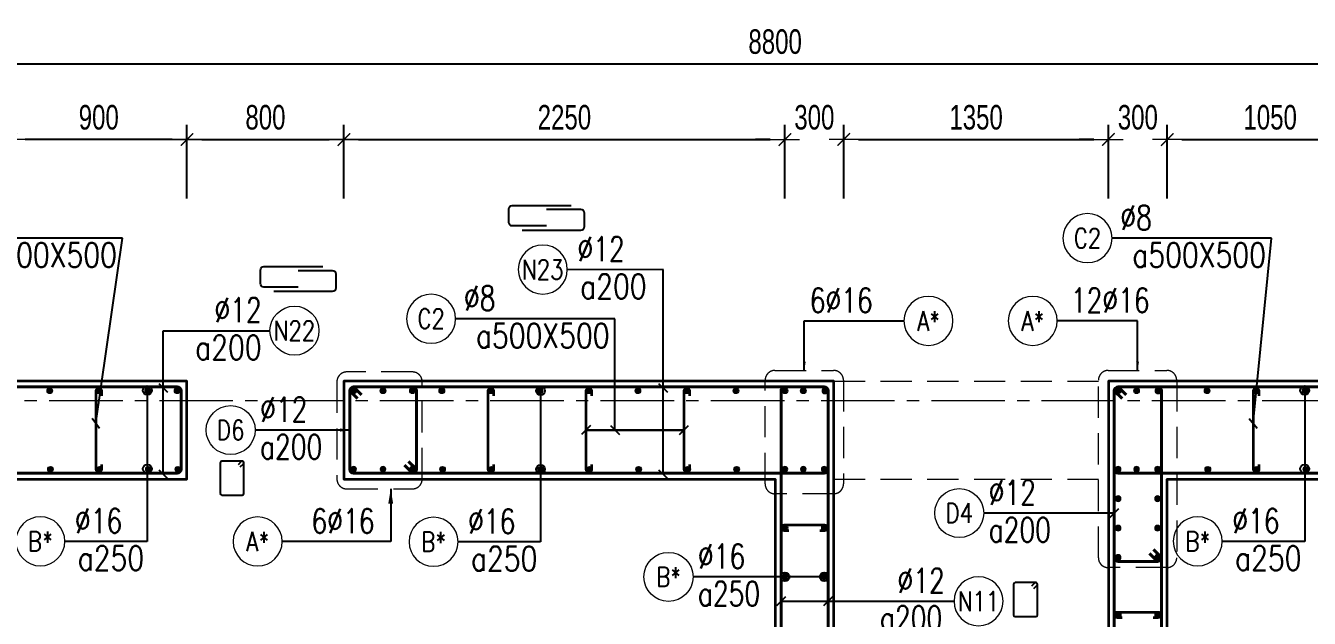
# Model space of a CAD drawing. Header units: millimetres. Extents: x 931337 to 1117500, y 19732 to 157199.
# Drawn here: x 948426 to 954974, y 148278 to 151300 of the extents above; entities that cross this region are included whole.
import ezdxf
from ezdxf.enums import TextEntityAlignment as Align

# ---------------------------------------------------------------- set-up
doc = ezdxf.new("R2010")
doc.units = ezdxf.units.MM
doc.header["$MEASUREMENT"] = 0
doc.linetypes.add('HIDDEN2', pattern=[4.7625, 3.175, -1.5875])
doc.linetypes.add('HT_Grid$0$CENTER2', pattern=[1.125, 0.75, -0.125, 0.125, -0.125])
doc.layers.get('0').update_dxf_attribs({"lineweight": 20})
doc.layers.get('Defpoints').update_dxf_attribs({"color": 151, "lineweight": 9})
for name, color, linetype, lineweight in [('HT_Grid$0$NDC_S_AXIS', 5, 'HT_Grid$0$CENTER2', 13), ('KC-LEADER', 153, 'Continuous', 18), ('KC-THEP', 6, 'Continuous', 40), ('NDC_S_BEAM', 3, 'HIDDEN2', 20), ('NDC_S_DIM', 1, 'Continuous', 15), ('NDC_S_HIDDEN', 8, 'HIDDEN2', 13), ('NDC_S_LEADER', 1, 'Continuous', 15), ('NDC_S_REBAR', 4, 'Continuous', 35), ('NDC_S_STIRRUP', 4, 'Continuous', 40), ('NDC_S_VN TEXT', 7, 'Continuous', 20), ('NDC_S_WALL', 6, 'Continuous', 35)]:
    doc.layers.add(name, color=color, linetype=linetype, lineweight=lineweight)
doc.layers.add('Leader', color=6, linetype='Continuous')
doc.layers.add('Ligature', color=1, linetype='Continuous')
doc.styles.add('NDC_ARIAL', font='arial.ttf', dxfattribs={"width": 0.85})
doc.styles.add('NDC_DIM', font='', dxfattribs={"width": 0.75})
doc.styles.add('NDC_EN TXT', font='romans.shx', dxfattribs={"width": 0.8})
doc.styles.get('NDC_DIM').set_extended_font_data('Dotum')
doc.dimstyles.new('NDC_1-50', dxfattribs={"dimscale": 50, "dimtxt": 2.5, "dimasz": 1, "dimexe": 1.5, "dimexo": 0, "dimgap": 0.8, "dimtad": 1, "dimdec": 0, "dimdsep": 46, "dimtxsty": 'NDC_ARIAL', "dimblk": 'DIMMARK', "dimcen": 49999.938995, "dimdle": 1.5, "dimclrd": 1, "dimclre": 1, "dimclrt": 3, "dimadec": 0, "dimazin": 0, "dimtfac": 1, "dimtdec": 0, "dimtix": 1, "dimtmove": 2, "dimatfit": 3, "dimfxl": 1, "dimarcsym": 0})
doc.dimstyles.new('NDC_dim_30', dxfattribs={"dimscale": 30, "dimtxt": 2.5, "dimasz": 1.5, "dimexe": 1.5, "dimexo": 2.5, "dimgap": 1, "dimtad": 1, "dimdec": 0, "dimzin": 0, "dimdsep": 46, "dimtxsty": 'NDC_DIM', "dimblk": 'DIMMARK', "dimcen": 0.09, "dimdle": 1.2, "dimclrd": 1, "dimclre": 1, "dimclrt": 3, "dimadec": 0, "dimazin": 0, "dimtfac": 1, "dimtdec": 0, "dimtix": 1, "dimtofl": 0, "dimtmove": 0, "dimatfit": 3, "dimfxl": 6, "dimfxlon": 1, "dimtolj": 1, "dimtzin": 0, "dimarcsym": 0})
doc.dimstyles.new('NDC_dim_50', dxfattribs={"dimscale": 50, "dimtxt": 2.5, "dimasz": 1.5, "dimexe": 1.5, "dimexo": 2.5, "dimgap": 1, "dimtad": 1, "dimdec": 0, "dimzin": 0, "dimdsep": 46, "dimtxsty": 'NDC_DIM', "dimblk": 'DIMMARK', "dimcen": 0.09, "dimdle": 1.2, "dimclrd": 1, "dimclre": 1, "dimclrt": 3, "dimadec": 0, "dimazin": 0, "dimtfac": 1, "dimtdec": 0, "dimtix": 1, "dimtofl": 0, "dimtmove": 0, "dimatfit": 3, "dimfxl": 6, "dimfxlon": 1, "dimtolj": 1, "dimtzin": 0, "dimarcsym": 0})

# ---------------------------------------------------------------- blocks, each defined once
blk = doc.blocks.new('THEP')
at = {"layer": 'KC-LEADER', "color": 6}
blk.add_circle((0, 0), 14, dxfattribs=at)
at = {"layer": 'KC-THEP'}
for p, q in [((-14, 0), (14, 0)), ((9.9, 9.9), (-9.9, -9.9)), ((-9.9, 9.9), (9.9, -9.9)), ((0, 14), (0, -14))]:
    blk.add_line(p, q, dxfattribs=at)
blk = doc.blocks.new('DIMMARK')
at = {"layer": 'NDC_S_DIM', "color": 1}
blk.add_line((-1.5, 0), (1, 0), dxfattribs=at)
at = {"layer": 'NDC_S_DIM', "color": 2, "const_width": 0.1}
blk.add_lwpolyline([(-0.424, -0.424), (0.424, 0.424)], dxfattribs=at)
blk = doc.blocks.new('*U10')
blk.add_circle((2.5, 0), 2.5)
at = {"layer": 'NDC_S_VN TEXT', "color": 3, "style": 'NDC_EN TXT'}
for tag, width, p in [('DK2', 0.75, (-0.85, 0.85)), ('KC2', 0.8, (-0.85, -2.97))]:
    blk.add_attdef(tag, text='', height=2.5, dxfattribs=dict(at, width=width)).set_placement(p, align=Align.RIGHT)
at = {"layer": 'NDC_S_VN TEXT', "color": 7, "style": 'NDC_EN TXT', "width": 0.8}
blk.add_attdef('SH3', text='', height=2, dxfattribs=at).set_placement((2.5, 0), align=Align.MIDDLE)
blk = doc.blocks.new('*U13')
blk.add_circle((-2.5, 0), 2.5)
at = {"layer": 'NDC_S_VN TEXT', "color": 3, "style": 'NDC_EN TXT', "width": 0.75}
blk.add_attdef('DK1', (0.5, 0.85), '', height=2.5, dxfattribs=at)
at = {"layer": 'NDC_S_VN TEXT', "color": 7, "style": 'NDC_EN TXT', "width": 0.8}
blk.add_attdef('SH2', text='', height=2, dxfattribs=at).set_placement((-2.5, 0), align=Align.MIDDLE)
blk = doc.blocks.new('*U11')
blk.add_circle((-2.5, 0), 2.5)
at = {"layer": 'NDC_S_VN TEXT', "color": 3, "style": 'NDC_EN TXT', "width": 0.75}
for tag, p in [('DK1', (0.5, 0.85)), ('KC1', (0.5, -2.97))]:
    blk.add_attdef(tag, p, '', height=2.5, dxfattribs=at)
at = {"layer": 'NDC_S_VN TEXT', "color": 7, "style": 'NDC_EN TXT', "width": 0.8}
blk.add_attdef('SH2', text='', height=2, dxfattribs=at).set_placement((-2.5, 0), align=Align.MIDDLE)
blk = doc.blocks.new('*D33')
at = {"layer": 'Defpoints', "color": 0, "transparency": 16777216}
for p in [(952599.2, 150719.7), (952299.2, 148988.1), (952599.2, 148988.1)]:
    blk.add_point(p, dxfattribs=at)
at = {"layer": 'NDC_S_DIM', "color": 1, "lineweight": -2, "transparency": 16777216}
for p, q in [((952299.2, 150419.7), (952299.2, 150794.7)), ((952599.2, 150419.7), (952599.2, 150794.7)), ((952224.2, 150719.7), (952149.2, 150719.7)), ((952674.2, 150719.7), (952749.2, 150719.7))]:
    blk.add_line(p, q, dxfattribs=at)
at = {"layer": 'NDC_S_DIM', "color": 1, "lineweight": -2, "transparency": 16777216, "xscale": 75, "yscale": 75, "zscale": 75}
blk.add_blockref('DIMMARK', (952299.2, 150719.7), dxfattribs=at)
at = {"layer": 'NDC_S_DIM', "color": 1, "lineweight": -2, "transparency": 16777216, "xscale": 75, "yscale": 75, "zscale": 75, "rotation": 180}
blk.add_blockref('DIMMARK', (952599.2, 150719.7), dxfattribs=at)
at = {"layer": 'NDC_S_DIM', "color": 3, "transparency": 16777216, "insert": (952449.2, 150832.3), "char_height": 125, "attachment_point": 5, "style": 'NDC_DIM'}
blk.add_mtext('\\A1;300', dxfattribs=at)
blk = doc.blocks.new('*D34')
at = {"layer": 'Defpoints', "color": 0, "transparency": 16777216}
for p in [(950049.5, 150719.7), (949249.2, 149458.1), (950049.5, 149458.1)]:
    blk.add_point(p, dxfattribs=at)
at = {"layer": 'NDC_S_DIM', "color": 1, "lineweight": -2, "transparency": 16777216}
for p, q in [((949249.2, 150419.7), (949249.2, 150794.7)), ((950049.5, 150419.7), (950049.5, 150794.7)), ((949324.2, 150719.7), (949974.5, 150719.7))]:
    blk.add_line(p, q, dxfattribs=at)
at = {"layer": 'NDC_S_DIM', "color": 1, "lineweight": -2, "transparency": 16777216, "xscale": 75, "yscale": 75, "zscale": 75, "rotation": 180}
blk.add_blockref('DIMMARK', (949249.2, 150719.7), dxfattribs=at)
at = {"layer": 'NDC_S_DIM', "color": 1, "lineweight": -2, "transparency": 16777216, "xscale": 75, "yscale": 75, "zscale": 75}
blk.add_blockref('DIMMARK', (950049.5, 150719.7), dxfattribs=at)
at = {"layer": 'NDC_S_DIM', "color": 3, "transparency": 16777216, "insert": (949649.4, 150832.3), "char_height": 125, "attachment_point": 5, "style": 'NDC_DIM'}
blk.add_mtext('\\A1;800', dxfattribs=at)
blk = doc.blocks.new('*D35')
at = {"layer": 'Defpoints', "color": 0, "transparency": 16777216}
for p in [(952299.2, 150719.7), (950049.5, 149458.1), (952299.2, 148988.1)]:
    blk.add_point(p, dxfattribs=at)
at = {"layer": 'NDC_S_DIM', "color": 1, "lineweight": -2, "transparency": 16777216}
for p, q in [((950049.5, 150419.7), (950049.5, 150794.7)), ((952299.2, 150419.7), (952299.2, 150794.7)), ((950124.5, 150719.7), (952224.2, 150719.7))]:
    blk.add_line(p, q, dxfattribs=at)
at = {"layer": 'NDC_S_DIM', "color": 1, "lineweight": -2, "transparency": 16777216, "xscale": 75, "yscale": 75, "zscale": 75, "rotation": 180}
blk.add_blockref('DIMMARK', (950049.5, 150719.7), dxfattribs=at)
at = {"layer": 'NDC_S_DIM', "color": 1, "lineweight": -2, "transparency": 16777216, "xscale": 75, "yscale": 75, "zscale": 75}
blk.add_blockref('DIMMARK', (952299.2, 150719.7), dxfattribs=at)
at = {"layer": 'NDC_S_DIM', "color": 3, "transparency": 16777216, "insert": (951174.4, 150832.3), "char_height": 125, "attachment_point": 5, "style": 'NDC_DIM'}
blk.add_mtext('\\A1;2250', dxfattribs=at)
blk = doc.blocks.new('*D36')
at = {"layer": 'Defpoints', "color": 0, "transparency": 16777216}
for p in [(956649.2, 151105.6), (956649.2, 150202.5), (947849.2, 149408.3)]:
    blk.add_point(p, dxfattribs=at)
at = {"layer": 'NDC_S_DIM', "color": 1, "lineweight": -2, "transparency": 16777216}
for p, q in [((947849.2, 150805.6), (947849.2, 151180.6)), ((956649.2, 150805.6), (956649.2, 151180.6)), ((947924.2, 151105.6), (956574.2, 151105.6))]:
    blk.add_line(p, q, dxfattribs=at)
at = {"layer": 'NDC_S_DIM', "color": 1, "lineweight": -2, "transparency": 16777216, "xscale": 75, "yscale": 75, "zscale": 75, "rotation": 180}
blk.add_blockref('DIMMARK', (947849.2, 151105.6), dxfattribs=at)
at = {"layer": 'NDC_S_DIM', "color": 1, "lineweight": -2, "transparency": 16777216, "xscale": 75, "yscale": 75, "zscale": 75}
blk.add_blockref('DIMMARK', (956649.2, 151105.6), dxfattribs=at)
at = {"layer": 'NDC_S_DIM', "color": 3, "transparency": 16777216, "insert": (952249.2, 151218.2), "char_height": 125, "attachment_point": 5, "style": 'NDC_DIM'}
blk.add_mtext('\\A1;8800', dxfattribs=at)
blk = doc.blocks.new('*D39')
at = {"layer": 'Defpoints', "color": 0, "ltscale": 200, "transparency": 16777216}
for p in [(948349.2, 150719.7), (949249.2, 149458.1), (948349.2, 148988.1)]:
    blk.add_point(p, dxfattribs=at)
at = {"layer": 'NDC_S_DIM', "color": 1, "lineweight": -2, "ltscale": 200, "transparency": 16777216}
for p, q in [((948349.2, 150419.7), (948349.2, 150794.7)), ((949249.2, 150419.7), (949249.2, 150794.7)), ((949174.2, 150719.7), (948424.2, 150719.7))]:
    blk.add_line(p, q, dxfattribs=at)
at = {"layer": 'NDC_S_DIM', "color": 1, "lineweight": -2, "ltscale": 200, "transparency": 16777216, "xscale": 75, "yscale": 75, "zscale": 75, "rotation": 180}
blk.add_blockref('DIMMARK', (948349.2, 150719.7), dxfattribs=at)
at = {"layer": 'NDC_S_DIM', "color": 1, "lineweight": -2, "ltscale": 200, "transparency": 16777216, "xscale": 75, "yscale": 75, "zscale": 75}
blk.add_blockref('DIMMARK', (949249.2, 150719.7), dxfattribs=at)
at = {"layer": 'NDC_S_DIM', "color": 3, "ltscale": 200, "transparency": 16777216, "insert": (948799.2, 150832.3), "char_height": 125, "attachment_point": 5, "style": 'NDC_DIM'}
blk.add_mtext('\\A1;900', dxfattribs=at)
blk = doc.blocks.new('*U41')
at = {"layer": 'KC-THEP', "rotation": 9.66856443638095}
for p in [(-1.8, 200), (1.8, -200)]:
    blk.add_blockref('THEP', p, dxfattribs=at)
blk = doc.blocks.new('*U42')
at = {"layer": 'NDC_S_HIDDEN', "color": 0, "linetype": 'ByBlock', "lineweight": -2, "transparency": 16777216}
for p in [(0, 0), (250, 0), (500, 0), (750, 0), (1000, 0)]:
    blk.add_blockref('*U41', p, dxfattribs=at)
blk = doc.blocks.new('A$C72321851')
at = {"layer": 'Ligature'}
for points in [[(-60.9, -129.3), (-60.9, 170.9, -0.414214), (-43.3, 188.5), (25.8, 188.5, -0.414214), (43.4, 170.9), (43.4, -4.3)], [(-39.7, -4.3), (-39.7, -179.5, 0.414214), (-22.1, -197.1), (47, -197.1, 0.414214), (64.6, -179.5), (64.6, 120.7)]]:
    blk.add_lwpolyline(points, format="xyb", dxfattribs=at)
blk = doc.blocks.new('*U9')
blk.add_circle((2.5, 0), 2.5)
at = {"layer": 'NDC_S_VN TEXT', "color": 3, "style": 'NDC_EN TXT', "width": 0.75}
blk.add_attdef('DK2', text='', height=2.5, dxfattribs=at).set_placement((-0.85, 0.85), align=Align.RIGHT)
at = {"layer": 'NDC_S_VN TEXT', "color": 7, "style": 'NDC_EN TXT', "width": 0.8}
blk.add_attdef('SH3', text='', height=2, dxfattribs=at).set_placement((2.5, 0), align=Align.MIDDLE)
blk = doc.blocks.new('*D43')
at = {"layer": 'Defpoints', "color": 0, "ltscale": 200, "transparency": 16777216}
for p in [(953949.2, 150719.7), (953949.2, 149391.7), (952599.2, 148988.1)]:
    blk.add_point(p, dxfattribs=at)
at = {"layer": 'NDC_S_DIM', "color": 1, "lineweight": -2, "ltscale": 200, "transparency": 16777216}
for p, q in [((952599.2, 150419.7), (952599.2, 150794.7)), ((953949.2, 150419.7), (953949.2, 150794.7)), ((952674.2, 150719.7), (953874.2, 150719.7))]:
    blk.add_line(p, q, dxfattribs=at)
at = {"layer": 'NDC_S_DIM', "color": 1, "lineweight": -2, "ltscale": 200, "transparency": 16777216, "xscale": 75, "yscale": 75, "zscale": 75, "rotation": 180}
blk.add_blockref('DIMMARK', (952599.2, 150719.7), dxfattribs=at)
at = {"layer": 'NDC_S_DIM', "color": 1, "lineweight": -2, "ltscale": 200, "transparency": 16777216, "xscale": 75, "yscale": 75, "zscale": 75}
blk.add_blockref('DIMMARK', (953949.2, 150719.7), dxfattribs=at)
at = {"layer": 'NDC_S_DIM', "color": 3, "ltscale": 200, "transparency": 16777216, "insert": (953274.2, 150832.3), "char_height": 125, "attachment_point": 5, "style": 'NDC_DIM'}
blk.add_mtext('\\A1;1350', dxfattribs=at)
blk = doc.blocks.new('*D44')
at = {"layer": 'Defpoints', "color": 0, "ltscale": 200, "transparency": 16777216}
for p in [(954249.2, 150719.7), (953949.2, 149391.7), (954249.2, 148988.1)]:
    blk.add_point(p, dxfattribs=at)
at = {"layer": 'NDC_S_DIM', "color": 1, "lineweight": -2, "ltscale": 200, "transparency": 16777216}
for p, q in [((953949.2, 150419.7), (953949.2, 150794.7)), ((954249.2, 150419.7), (954249.2, 150794.7)), ((953874.2, 150719.7), (953799.2, 150719.7)), ((954324.2, 150719.7), (954399.2, 150719.7))]:
    blk.add_line(p, q, dxfattribs=at)
at = {"layer": 'NDC_S_DIM', "color": 1, "lineweight": -2, "ltscale": 200, "transparency": 16777216, "xscale": 75, "yscale": 75, "zscale": 75}
blk.add_blockref('DIMMARK', (953949.2, 150719.7), dxfattribs=at)
at = {"layer": 'NDC_S_DIM', "color": 1, "lineweight": -2, "ltscale": 200, "transparency": 16777216, "xscale": 75, "yscale": 75, "zscale": 75, "rotation": 180}
blk.add_blockref('DIMMARK', (954249.2, 150719.7), dxfattribs=at)
at = {"layer": 'NDC_S_DIM', "color": 3, "ltscale": 200, "transparency": 16777216, "insert": (954099.2, 150832.3), "char_height": 125, "attachment_point": 5, "style": 'NDC_DIM'}
blk.add_mtext('\\A1;300', dxfattribs=at)
blk = doc.blocks.new('*D45')
at = {"layer": 'Defpoints', "color": 0, "ltscale": 200, "transparency": 16777216}
for p in [(955299.2, 150719.7), (954249.2, 148988.1), (955299.2, 148988.1)]:
    blk.add_point(p, dxfattribs=at)
at = {"layer": 'NDC_S_DIM', "color": 1, "lineweight": -2, "ltscale": 200, "transparency": 16777216}
for p, q in [((954249.2, 150419.7), (954249.2, 150794.7)), ((955299.2, 150419.7), (955299.2, 150794.7)), ((954324.2, 150719.7), (955224.2, 150719.7))]:
    blk.add_line(p, q, dxfattribs=at)
at = {"layer": 'NDC_S_DIM', "color": 1, "lineweight": -2, "ltscale": 200, "transparency": 16777216, "xscale": 75, "yscale": 75, "zscale": 75, "rotation": 180}
blk.add_blockref('DIMMARK', (954249.2, 150719.7), dxfattribs=at)
at = {"layer": 'NDC_S_DIM', "color": 1, "lineweight": -2, "ltscale": 200, "transparency": 16777216, "xscale": 75, "yscale": 75, "zscale": 75}
blk.add_blockref('DIMMARK', (955299.2, 150719.7), dxfattribs=at)
at = {"layer": 'NDC_S_DIM', "color": 3, "ltscale": 200, "transparency": 16777216, "insert": (954774.2, 150832.3), "char_height": 125, "attachment_point": 5, "style": 'NDC_DIM'}
blk.add_mtext('\\A1;1050', dxfattribs=at)

msp = doc.modelspace()

# ---------------------------------------------------------------- linework, layer by layer
at = {"layer": 'HT_Grid$0$NDC_S_AXIS', "ltscale": 500}
msp.add_line((945733.645, 149388.06), (961980.099, 149388.06), dxfattribs=at)
at = {"layer": 'Ligature'}
for points in [[(949521.218, 149049.625), (949537.184, 149065.591, 0.66817864), (949531.41, 149079.53), (949426.781, 149079.53, 0.41421356), (949418.617, 149071.365), (949418.617, 148914.257, 0.41421356), (949426.781, 148906.092), (949531.41, 148906.092, 0.41421356), (949539.575, 148914.257), (949539.575, 149071.365, 0.66817864), (949525.637, 149077.138), (949509.671, 149061.172)], [(953568.423, 148429.993), (953584.389, 148445.959, 0.66817864), (953578.616, 148459.897), (953473.987, 148459.897, 0.41421356), (953465.822, 148451.732), (953465.822, 148294.625, 0.41421356), (953473.987, 148286.46), (953578.616, 148286.46, 0.41421356), (953586.781, 148294.625), (953586.781, 148451.732, 0.66817864), (953572.843, 148457.506), (953556.877, 148441.54)]]:
    msp.add_lwpolyline(points, format="xyb", dxfattribs=at)
at = {"layer": 'NDC_S_BEAM', "ltscale": 50}
for p, q in [((952549.189, 149488.06), (953949.189, 149488.06)), ((952549.189, 148988.06), (953949.189, 148988.06))]:
    msp.add_line(p, q, dxfattribs=at)
at = {"layer": 'NDC_S_HIDDEN', "ltscale": 50}
for points in [[(950399.189, 149534.218), (950063.965, 149534.218, 0.41421356), (950013.965, 149484.218), (950013.965, 148988.06, 0.41421356), (950063.965, 148938.06), (950399.189, 148938.06, 0.41421356), (950449.189, 148988.06), (950449.189, 149484.218, 0.41421356)], [(952248.028, 149541.887), (952547.629, 149541.887, -0.41421356), (952597.629, 149491.887), (952597.629, 148963.089, -0.41421356), (952547.629, 148913.089), (952248.028, 148913.089, -0.41421356), (952198.028, 148963.089), (952198.028, 149491.887, -0.41421356)], [(953948.028, 149541.887), (954247.629, 149541.887, -0.41421356), (954297.629, 149491.887), (954297.629, 148586.661, -0.41421356), (954247.629, 148536.661), (953948.028, 148536.661, -0.41421356), (953898.028, 148586.661), (953898.028, 149491.887, -0.41421356)]]:
    msp.add_lwpolyline(points, format="xyb", close=True, dxfattribs=at)
at = {"layer": 'NDC_S_REBAR'}
for points in [[(948814.189, 149413.06), (948814.189, 149438.06, 1), (948784.189, 149438.06), (948784.189, 149038.06, 1), (948814.189, 149038.06), (948814.189, 149063.06)], [(950814.189, 149413.06), (950814.189, 149438.06, 1), (950784.189, 149438.06), (950784.189, 149038.06, 1), (950814.189, 149038.06), (950814.189, 149063.06)], [(951314.189, 149413.06), (951314.189, 149438.06, 1), (951284.189, 149438.06), (951284.189, 149038.06, 1), (951314.189, 149038.06), (951314.189, 149063.06)], [(951814.189, 149413.06), (951814.189, 149438.06, 1), (951784.189, 149438.06), (951784.189, 149038.06, 1), (951814.189, 149038.06), (951814.189, 149063.06)], [(954717.701, 149413.06), (954717.701, 149438.06, 1), (954687.701, 149438.06), (954687.701, 149038.06, 1), (954717.701, 149038.06), (954717.701, 149063.06)], [(952319.74, 148724.306), (952294.74, 148724.306, -1), (952294.74, 148754.306), (952501.764, 148754.306, -1), (952501.764, 148724.306), (952476.764, 148724.306)], [(954019.74, 148280.039), (953994.74, 148280.039, -1), (953994.74, 148310.039), (954201.764, 148310.039, -1), (954201.764, 148280.039), (954176.764, 148280.039)]]:
    msp.add_lwpolyline(points, format="xyb", dxfattribs=at)
at = {"layer": 'NDC_S_STIRRUP'}
for points in [[(947939.189, 149418.06), (947899.189, 149458.06, 0.41421356), (947879.189, 149438.06), (947879.189, 149038.06, 0.41421356), (947899.189, 149018.06), (949199.189, 149018.06, 0.41421356), (949219.189, 149038.06), (949219.189, 149438.06, 0.41421356), (949199.189, 149458.06), (947899.189, 149458.06, 0.41421356), (947879.189, 149438.06), (947919.189, 149398.06)], [(950139.189, 149418.06), (950099.189, 149458.06, 0.41421356), (950079.189, 149438.06), (950079.189, 149038.06, 0.41421356), (950099.189, 149018.06), (952499.189, 149018.06, 0.41421356), (952519.189, 149038.06), (952519.189, 149438.06, 0.41421356), (952499.189, 149458.06), (950099.189, 149458.06, 0.41421356), (950079.189, 149438.06), (950119.189, 149398.06)], [(950379.189, 149078.06), (950419.189, 149038.06, -0.41421356), (950399.189, 149018.06), (950099.189, 149018.06, -0.41421356), (950079.189, 149038.06), (950079.189, 149438.06, -0.41421356), (950099.189, 149458.06), (950399.189, 149458.06, -0.41421356), (950419.189, 149438.06), (950419.189, 149038.06, -0.41421356), (950399.189, 149018.06), (950359.189, 149058.06)], [(952479.189, 147078.06), (952519.189, 147038.06, -0.41421356), (952499.189, 147018.06), (952299.189, 147018.06, -0.41421356), (952279.189, 147038.06), (952279.189, 149438.06, -0.41421356), (952299.189, 149458.06), (952499.189, 149458.06, -0.41421356), (952519.189, 149438.06), (952519.189, 147038.06, -0.41421356), (952499.189, 147018.06), (952459.189, 147058.06)], [(954179.189, 142278.06), (954219.189, 142238.06, -0.41421356), (954199.189, 142218.06), (953999.189, 142218.06, -0.41421356), (953979.189, 142238.06), (953979.189, 149438.06, -0.41421356), (953999.189, 149458.06), (954199.189, 149458.06, -0.41421356), (954219.189, 149438.06), (954219.189, 142238.06, -0.41421356), (954199.189, 142218.06), (954159.189, 142258.06)], [(954179.3, 148628.06), (954219.3, 148588.06, -0.41421356), (954199.3, 148568.06), (953999.3, 148568.06, -0.41421356), (953979.3, 148588.06), (953979.189, 149438.06, -0.41421356), (953999.189, 149458.06), (954199.189, 149458.06, -0.41421356), (954219.189, 149438.06), (954219.3, 148588.06, -0.41421356), (954199.3, 148568.06), (954159.3, 148608.06)], [(954039.189, 149418.06), (953999.189, 149458.06, 0.41421356), (953979.189, 149438.06), (953979.189, 149038.06, 0.41421356), (953999.189, 149018.06), (955249.189, 149018.06, 0.41421356), (955269.189, 149038.06), (955269.189, 149438.06, 0.41421356), (955249.189, 149458.06), (953999.189, 149458.06, 0.41421356), (953979.189, 149438.06), (954019.189, 149398.06)]]:
    msp.add_lwpolyline(points, format="xyb", dxfattribs=at)
at = {"layer": 'NDC_S_WALL'}
msp.add_lwpolyline([(947849.189, 149488.06), (947849.189, 140288.06), (951349.189, 140288.06), (951349.189, 140788.06), (951349.189, 140788.06), (951349.189, 142238.06), (951049.189, 142238.06), (951049.189, 141588.06), (948349.189, 141588.06), (948349.189, 146988.06), (951049.189, 146988.06), (951049.189, 146338.06), (951349.189, 146338.06), (951349.189, 146988.06), (952549.189, 146988.06), (952549.189, 149488.06), (950049.189, 149488.06), (950049.189, 148988.06), (952249.189, 148988.06), (952249.189, 147288.06), (948349.189, 147288.06), (948349.189, 148988.06), (949249.189, 148988.06), (949249.189, 149488.06)], close=True, dxfattribs=at)
for points in [[(955299.189, 149488.06), (953949.189, 149488.06), (953949.189, 148988.06), (953949.189, 148988.06), (953949.189, 142388.06), (953199.189, 142388.06), (953199.189, 142188.06), (954249.189, 142188.06), (954249.189, 146788.06), (957049.189, 146788.06)], [(957049.189, 147088.06), (954249.189, 147088.06), (954249.189, 148988.06), (955299.189, 148988.06)]]:
    msp.add_lwpolyline(points, dxfattribs=at)

# ---------------------------------------------------------------- block references
at = {"layer": 'KC-THEP'}
for p, rotation in [((948549.189, 149438.06), 9.66856443638095), ((948799.189, 149438.06), 9.66856443638095), ((949049.189, 149438.06), 9.66856443638095), ((949199.189, 149438.06), 9.66856443638095), ((950099.189, 149438.06), 189.6685644363809), ((950249.189, 149438.06), 189.6685644363809), ((950399.189, 149438.06), 189.6685644363809), ((950549.189, 149438.06), 9.66856443638095), ((950799.189, 149438.06), 9.66856443638095), ((951049.189, 149438.06), 9.66856443638095), ((951299.189, 149438.06), 9.66856443638095), ((951549.189, 149438.06), 9.66856443638095), ((951799.189, 149438.06), 9.66856443638095), ((952049.189, 149438.06), 9.66856443638095), ((952299.189, 149438.06), 9.668564436380946), ((952392.784, 149438.06), 9.668564436380946), ((953999.189, 149438.06), 9.668564436380946), ((954092.784, 149438.06), 9.668564436380946), ((948552.701, 149038.06), 9.66856443638095), ((948802.701, 149038.06), 9.66856443638095), ((949052.701, 149038.06), 9.66856443638095), ((949202.701, 149038.06), 9.66856443638095), ((950552.701, 149038.06), 9.66856443638095), ((950802.701, 149038.06), 9.66856443638095), ((951052.701, 149038.06), 9.66856443638095), ((951302.701, 149038.06), 9.66856443638095), ((951552.701, 149038.06), 9.66856443638095), ((951802.701, 149038.06), 9.66856443638095), ((952052.701, 149038.06), 9.66856443638095), ((952299.217, 148739.306), 189.6685644363809), ((952299.217, 148489.306), 189.6685644363809), ((953999.217, 148295.039), 189.6685644363809)]:
    msp.add_blockref('THEP', p, dxfattribs=dict(at, rotation=rotation))
at = {"layer": 'KC-THEP', "xscale": -1}
for p, rotation in [((952502.701, 149438.06), 170.331435563619), ((954202.701, 149438.06), 170.331435563619), ((950099.189, 149038.06), 350.3314355636191), ((950249.189, 149038.06), 350.3314355636191), ((950399.189, 149038.06), 350.3314355636191), ((952299.189, 149038.06), 170.331435563619), ((952392.784, 149038.06), 170.331435563619), ((952499.189, 149038.06), 170.331435563619), ((953999.189, 149038.06), 170.331435563619), ((954092.784, 149038.06), 170.331435563619), ((954199.189, 149038.06), 170.331435563619), ((953999.189, 148888.06), 170.331435563619), ((954199.189, 148888.06), 170.331435563619), ((952499.189, 148739.606), 350.3314355636191), ((953999.189, 148738.06), 170.331435563619), ((954199.189, 148738.06), 170.331435563619), ((953999.189, 148588.06), 170.331435563619), ((954199.189, 148588.06), 170.331435563619), ((952499.189, 148489.606), 350.3314355636191), ((954199.189, 148295.34), 350.3314355636191)]:
    msp.add_blockref('THEP', p, dxfattribs=dict(at, rotation=rotation))
at = {"layer": 'Leader', "xscale": -1, "rotation": 270.0000000000001}
for p in [(951087.709, 150318.66), (949820.998, 150006.886)]:
    msp.add_blockref('A$C72321851', p, dxfattribs=at)
at = {"layer": 'NDC_S_HIDDEN'}
msp.add_blockref('*U42', (954204.457, 149238.06), dxfattribs=at)
at = {"layer": 'NDC_S_VN TEXT'}
ref = msp.add_blockref('*U10', (948106.56, 150216.645), dxfattribs=dict(at, xscale=-50, yscale=50, zscale=50))
ref.add_attrib('SH3', 'C2', dxfattribs={"color": 7, "height": 100, "style": 'NDC_EN TXT', "width": 0.8}).set_placement((947981.56, 150216.645), align=Align.MIDDLE)
ref.add_attrib('DK2', '%%c8', dxfattribs={"color": 3, "height": 125, "style": 'NDC_EN TXT', "width": 0.75}).set_placement((948309.775, 150258.92), align=Align.RIGHT)
ref.add_attrib('KC2', 'a500X500', dxfattribs={"color": 3, "height": 125, "style": 'NDC_EN TXT', "width": 0.8}).set_placement((948891.917, 150068.018), align=Align.RIGHT)
ref = msp.add_blockref('*U10', (953967.48, 150216.645), dxfattribs=dict(at, xscale=-50, yscale=50, zscale=50))
ref.add_attrib('SH3', 'C2', dxfattribs={"color": 7, "height": 100, "style": 'NDC_EN TXT', "width": 0.8}).set_placement((953842.48, 150216.645), align=Align.MIDDLE)
ref.add_attrib('DK2', '%%c8', dxfattribs={"color": 3, "height": 125, "style": 'NDC_EN TXT', "width": 0.75}).set_placement((954170.694, 150258.92), align=Align.RIGHT)
ref.add_attrib('KC2', 'a500X500', dxfattribs={"color": 3, "height": 125, "style": 'NDC_EN TXT', "width": 0.8}).set_placement((954752.837, 150068.018), align=Align.RIGHT)
ref = msp.add_blockref('*U10', (951189.13, 150056.609), dxfattribs=dict(at, xscale=-50, yscale=50, zscale=50))
ref.add_attrib('SH3', 'N23', dxfattribs={"color": 7, "height": 100, "style": 'NDC_EN TXT', "width": 0.8}).set_placement((951064.13, 150056.609), align=Align.MIDDLE)
ref.add_attrib('DK2', '%%C12', dxfattribs={"color": 3, "height": 125, "style": 'NDC_EN TXT', "width": 0.75}).set_placement((951481.63, 150098.884), align=Align.RIGHT)
ref.add_attrib('KC2', 'a200', dxfattribs={"color": 3, "height": 125, "style": 'NDC_EN TXT', "width": 0.8}).set_placement((951593.535, 149907.981), align=Align.RIGHT)
ref = msp.add_blockref('*U10', (950619.403, 149805.402), dxfattribs=dict(at, xscale=-50, yscale=50, zscale=50))
ref.add_attrib('SH3', 'C2', dxfattribs={"color": 7, "height": 100, "style": 'NDC_EN TXT', "width": 0.8}).set_placement((950494.403, 149805.402), align=Align.MIDDLE)
ref.add_attrib('DK2', '%%c8', dxfattribs={"color": 3, "height": 125, "style": 'NDC_EN TXT', "width": 0.75}).set_placement((950822.617, 149847.677), align=Align.RIGHT)
ref.add_attrib('KC2', 'a500X500', dxfattribs={"color": 3, "height": 125, "style": 'NDC_EN TXT', "width": 0.8}).set_placement((951404.76, 149656.775), align=Align.RIGHT)
ref = msp.add_blockref('*U13', (952906.063, 149794.61), dxfattribs=dict(at, xscale=-50, yscale=50, zscale=50))
ref.add_attrib('SH2', 'A*', dxfattribs={"color": 7, "height": 100, "style": 'NDC_EN TXT', "width": 0.8}).set_placement((953031.063, 149794.61), align=Align.MIDDLE)
ref.add_attrib('DK1', '6%%C16', (952425.706, 149836.885), dxfattribs={"color": 3, "height": 125, "style": 'NDC_EN TXT', "width": 0.75})
ref = msp.add_blockref('*U9', (953688.201, 149794.791), dxfattribs=dict(at, xscale=-50, yscale=50, zscale=50))
ref.add_attrib('SH3', 'A*', dxfattribs={"color": 7, "height": 100, "style": 'NDC_EN TXT', "width": 0.8}).set_placement((953563.201, 149794.791), align=Align.MIDDLE)
ref.add_attrib('DK2', '12%%C16', dxfattribs={"color": 3, "height": 125, "style": 'NDC_EN TXT', "width": 0.75}).set_placement((954159.273, 149837.066), align=Align.RIGHT)
at = {"layer": 'NDC_S_VN TEXT', "xscale": 50, "yscale": 50, "zscale": 50}
for name, p, values in [('*U10', (949672.419, 149744.835), {'SH3': 'N22', 'DK2': '%%C12', 'KC2': 'a200'}), ('*U11', (949597.044, 149238.06), {'SH2': 'D6', 'DK1': '%%C12', 'KC1': 'a200'}), ('*U11', (953313.421, 148814.731), {'SH2': 'D4', 'DK1': '%%C12', 'KC1': 'a200'}), ('*U11', (951830.271, 148489.306), {'SH2': 'B*', 'DK1': '%%C16', 'KC1': 'a250'})]:
    msp.add_blockref(name, p, dxfattribs=at).add_auto_attribs(values)
at = {"layer": 'NDC_S_VN TEXT'}
ref = msp.add_blockref('*U10', (948626.156, 148670.533), dxfattribs=dict(at, xscale=-50, yscale=50, zscale=50))
ref.add_attrib('SH3', 'B*', dxfattribs={"color": 7, "height": 100, "style": 'NDC_EN TXT', "width": 0.8}).set_placement((948501.156, 148670.533), align=Align.MIDDLE)
ref.add_attrib('DK2', '%%C16', dxfattribs={"color": 3, "height": 125, "style": 'NDC_EN TXT', "width": 0.75}).set_placement((948918.656, 148712.808), align=Align.RIGHT)
ref.add_attrib('KC2', 'a250', dxfattribs={"color": 3, "height": 125, "style": 'NDC_EN TXT', "width": 0.8}).set_placement((949030.561, 148521.905), align=Align.RIGHT)
ref = msp.add_blockref('*U9', (949734.695, 148669.741), dxfattribs=dict(at, xscale=-50, yscale=50, zscale=50))
ref.add_attrib('SH3', 'A*', dxfattribs={"color": 7, "height": 100, "style": 'NDC_EN TXT', "width": 0.8}).set_placement((949609.695, 148669.741), align=Align.MIDDLE)
ref.add_attrib('DK2', '6%%C16', dxfattribs={"color": 3, "height": 125, "style": 'NDC_EN TXT', "width": 0.75}).set_placement((950205.766, 148712.016), align=Align.RIGHT)
ref = msp.add_blockref('*U10', (950632.09, 148668.075), dxfattribs=dict(at, xscale=-50, yscale=50, zscale=50))
ref.add_attrib('SH3', 'B*', dxfattribs={"color": 7, "height": 100, "style": 'NDC_EN TXT', "width": 0.8}).set_placement((950507.09, 148668.075), align=Align.MIDDLE)
ref.add_attrib('DK2', '%%C16', dxfattribs={"color": 3, "height": 125, "style": 'NDC_EN TXT', "width": 0.75}).set_placement((950924.59, 148710.35), align=Align.RIGHT)
ref.add_attrib('KC2', 'a250', dxfattribs={"color": 3, "height": 125, "style": 'NDC_EN TXT', "width": 0.8}).set_placement((951036.494, 148519.448), align=Align.RIGHT)
ref = msp.add_blockref('*U10', (954529.669, 148670.533), dxfattribs=dict(at, xscale=-50, yscale=50, zscale=50))
ref.add_attrib('SH3', 'B*', dxfattribs={"color": 7, "height": 100, "style": 'NDC_EN TXT', "width": 0.8}).set_placement((954404.669, 148670.533), align=Align.MIDDLE)
ref.add_attrib('DK2', '%%C16', dxfattribs={"color": 3, "height": 125, "style": 'NDC_EN TXT', "width": 0.75}).set_placement((954822.169, 148712.808), align=Align.RIGHT)
ref.add_attrib('KC2', 'a250', dxfattribs={"color": 3, "height": 125, "style": 'NDC_EN TXT', "width": 0.8}).set_placement((954934.073, 148521.905), align=Align.RIGHT)
ref = msp.add_blockref('*U11', (953161.577, 148364.867), dxfattribs=dict(at, xscale=-50, yscale=50, zscale=50))
ref.add_attrib('SH2', 'N11', dxfattribs={"color": 7, "height": 100, "style": 'NDC_EN TXT', "width": 0.8}).set_placement((953286.577, 148364.867), align=Align.MIDDLE)
ref.add_attrib('DK1', '%%C12', (952873.184, 148407.142), dxfattribs={"color": 3, "height": 125, "style": 'NDC_EN TXT', "width": 0.75})
ref.add_attrib('KC1', 'a200', (952783.898, 148216.24), dxfattribs={"color": 3, "height": 125, "style": 'NDC_EN TXT', "width": 0.75})

# ---------------------------------------------------------------- dimensions: what is measured, and where the dimension line sits
at = {"layer": 'NDC_S_DIM'}
dim = msp.add_linear_dim(base=(956649.189, 151105.602), p1=(947849.189, 149408.331), p2=(956649.189, 150202.544), dimstyle='NDC_dim_50', dxfattribs=at)
dim.commit()
dim.dimension.update_dxf_attribs({"geometry": '*D36', "text_midpoint": (952249.189, 151218.187)})
at = {"layer": 'NDC_S_DIM', "ltscale": 200}
for base, p1, p2, picture, middle in [((948349.189, 150719.735), (949249.189, 149458.06), (948349.189, 148988.06), '*D39', (948799.189, 150832.319)), ((953949.189, 150719.735), (952599.189, 148988.06), (953949.189, 149391.74), '*D43', (953274.189, 150832.319)), ((954249.189, 150719.735), (953949.189, 149391.74), (954249.189, 148988.06), '*D44', (954099.189, 150832.319)), ((955299.189, 150719.735), (954249.189, 148988.06), (955299.189, 148988.06), '*D45', (954774.189, 150832.319))]:
    dim = msp.add_linear_dim(base=base, p1=p1, p2=p2, dimstyle='NDC_dim_50', override={"dimtmove": 1}, dxfattribs=at)
    dim.commit()
    dim.dimension.update_dxf_attribs({"geometry": picture, "text_midpoint": middle})
at = {"layer": 'NDC_S_DIM'}
for base, p1, p2, picture, middle in [((950049.529, 150719.735), (949249.189, 149458.06), (950049.529, 149458.06), '*D34', (949649.359, 150832.319)), ((952299.189, 150719.735), (950049.529, 149458.06), (952299.189, 148988.06), '*D35', (951174.359, 150832.319)), ((952599.189, 150719.735), (952299.189, 148988.06), (952599.189, 148988.06), '*D33', (952449.189, 150832.319))]:
    dim = msp.add_linear_dim(base=base, p1=p1, p2=p2, dimstyle='NDC_dim_50', override={"dimtmove": 1}, dxfattribs=at)
    dim.commit()
    dim.dimension.update_dxf_attribs({"geometry": picture, "text_midpoint": middle})

# ---------------------------------------------------------------- leaders
at = {"layer": 'NDC_S_LEADER'}
for points, dimstyle, override in [([(948784.189, 149272.728), (948919.457, 150216.644), (948106.56, 150216.644)], 'NDC_dim_30', {"dimtad": 0, "dimldrblk": 'Oblique'}), ([(954687.701, 149272.728), (954780.376, 150216.644), (953967.48, 150216.644)], 'NDC_dim_30', {"dimtad": 0, "dimldrblk": 'Oblique'}), ([(951677.343, 149012.856), (951677.343, 150056.428), (951189.126, 150055.554)], 'NDC_dim_30', {"dimtad": 0, "dimldrblk": 'Oblique'}), ([(951677.343, 149452.856), (951677.343, 150056.428), (951189.126, 150055.554)], 'NDC_dim_30', {"dimtad": 0, "dimldrblk": 'Oblique'}), ([(949127.68, 149012.926), (949127.68, 149744.654), (949672.419, 149744.654)], 'NDC_dim_30', {"dimtad": 0, "dimldrblk": 'Oblique'}), ([(949127.68, 149452.926), (949127.68, 149744.654), (949672.419, 149744.654)], 'NDC_dim_30', {"dimtad": 0, "dimldrblk": 'Oblique'}), ([(951432.3, 149238.06), (951432.3, 149805.401), (950619.403, 149805.401)], 'NDC_dim_30', {"dimtad": 0, "dimldrblk": 'Oblique'}), ([(952397.828, 149541.887), (952397.828, 149794.61), (952906.063, 149794.61)], 'NDC_dim_30', {"dimtad": 0}), ([(954097.828, 149541.887), (954097.828, 149794.61), (953688.201, 149794.791)], 'NDC_dim_30', {"dimtad": 0}), ([(949046.768, 149440.245), (949046.768, 148670.352), (948626.157, 148670.352)], 'NDC_dim_30', {"dimgap": 1, "dimtad": 0, "dimldrblk": 'Origin'}), ([(951052.701, 149437.788), (951052.701, 148667.894), (950632.09, 148667.894)], 'NDC_dim_30', {"dimgap": 1, "dimtad": 0, "dimldrblk": 'Origin'}), ([(954950.28, 149440.245), (954950.28, 148670.352), (954529.669, 148670.352)], 'NDC_dim_30', {"dimgap": 1, "dimtad": 0, "dimldrblk": 'Origin'}), ([(950079.189, 149238.06), (949597.044, 149238.06)], 'NDC_1-50', {"dimgap": 0.8, "dimtad": 0}), ([(951284.189, 149238.06), (951784.189, 149238.06)], 'NDC_dim_30', {"dimtad": 0, "dimldrblk": 'Oblique'}), ([(951784.189, 149238.06), (951284.189, 149238.06)], 'NDC_dim_30', {"dimtad": 0, "dimldrblk": 'Oblique'}), ([(949046.768, 149040.245), (949046.768, 148670.352), (948626.157, 148670.352)], 'NDC_dim_30', {"dimgap": 1, "dimtad": 0, "dimldrblk": 'Origin'}), ([(951052.701, 149037.788), (951052.701, 148667.894), (950632.09, 148667.894)], 'NDC_dim_30', {"dimgap": 1, "dimtad": 0, "dimldrblk": 'Origin'}), ([(954950.28, 149040.245), (954950.28, 148670.352), (954529.669, 148670.352)], 'NDC_dim_30', {"dimgap": 1, "dimtad": 0, "dimldrblk": 'Origin'}), ([(950288.458, 148938.06), (950288.458, 148669.56), (949734.695, 148669.56)], 'NDC_dim_50', {"dimgap": 1, "dimtad": 0}), ([(953979.358, 148814.731), (953311.346, 148814.731)], 'NDC_dim_30', {"dimtad": 0, "dimldrblk": 'Oblique'}), ([(952499.189, 148489.606), (951830.271, 148489.306)], 'NDC_dim_30', {"dimtad": 0, "dimldrblk": 'Origin'}), ([(952299.217, 148489.306), (951830.271, 148489.306)], 'NDC_dim_30', {"dimtad": 0, "dimldrblk": 'Origin'}), ([(952279.189, 148364.686), (953161.577, 148364.686)], 'NDC_dim_30', {"dimtad": 0, "dimldrblk": 'Oblique'}), ([(952519.189, 148364.686), (953161.577, 148364.686)], 'NDC_dim_30', {"dimtad": 0, "dimldrblk": 'Oblique'})]:
    msp.add_leader(points, dimstyle=dimstyle, override=override, dxfattribs=at)

doc.saveas('drawing.dxf')
